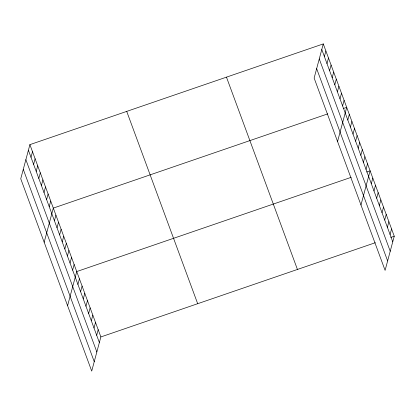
<?xml version="1.0" encoding="UTF-8"?>
<svg xmlns="http://www.w3.org/2000/svg" width="415" height="415" viewBox="0 0 415 415"><rect width="100%" height="100%" fill="white"/><g stroke="black" fill="none" stroke-linecap="round" stroke-linejoin="round"><path stroke-width="0.62" d="M29.901 144.638L20.75 178.792L91.715 371.093L100.866 336.944L29.901 144.638L323.285 43.907L394.25 236.208L385.099 270.362L314.134 78.056L323.285 43.907M31.006 157.29L32.505 151.688M33.605 164.34L35.104 158.743M36.209 171.39L37.708 165.793M38.808 178.44L40.312 172.842M41.412 185.495L42.911 179.892M44.016 192.544L45.515 186.947M46.615 199.594L48.114 193.997M49.219 206.644L50.718 201.047M44.166 242.251L53.322 208.097L327.798 113.855M54.422 220.749L55.921 215.152M57.026 227.799L58.525 222.201M59.625 234.854L61.124 229.251M62.229 241.904L63.728 236.301M64.828 248.953L66.333 243.356M67.432 256.003L68.931 250.406M70.036 263.058L71.536 257.456M72.635 270.108L74.135 264.505M67.588 305.71L76.739 271.56L351.214 177.314M77.921 284.425L79.421 278.823M80.598 291.688L82.103 286.091M83.28 298.95L84.785 293.353M85.962 306.218L87.461 300.616M88.644 313.481L90.143 307.883M91.326 320.748L92.825 315.146M94.008 328.011L95.507 322.413M96.685 335.279L98.189 329.676M324.385 56.554L325.884 50.957M326.989 63.604L328.488 58.007M329.588 70.659L331.092 65.056M332.192 77.709L333.691 72.111M334.796 84.759L336.295 79.161M337.395 91.808L338.894 86.211M339.999 98.863L341.498 93.261M342.598 105.913L344.102 100.316M337.551 141.52L346.701 107.366L343.267 108.543M347.806 120.018L349.306 114.416M350.405 127.068L351.904 121.465M353.009 134.118L354.509 128.52M355.608 141.167L357.113 135.57M358.212 148.222L359.712 142.62M360.817 155.272L362.316 149.67M363.416 162.322L364.915 156.725M366.02 169.372L367.519 163.775M360.972 204.979L370.123 170.824L366.684 172.007M371.3 183.689L372.805 178.092M373.982 190.952L375.482 185.355M376.664 198.22L378.164 192.622M379.346 205.482L380.846 199.885M382.028 212.75L383.527 207.147M384.705 220.012L386.209 214.415M387.387 227.28L388.886 221.677M390.069 234.542L391.568 228.945M100.866 336.944L375.347 242.702M390.811 237.39L394.25 236.208M321.786 49.504L392.751 241.81M319.26 58.925L390.225 251.231M316.655 68.636L387.626 260.942M226.466 77.149L297.436 269.449M126.715 111.396L197.685 303.702M28.402 150.235L99.367 342.541M25.875 159.661L96.84 351.967M23.276 169.367L94.241 361.673"/></g></svg>
